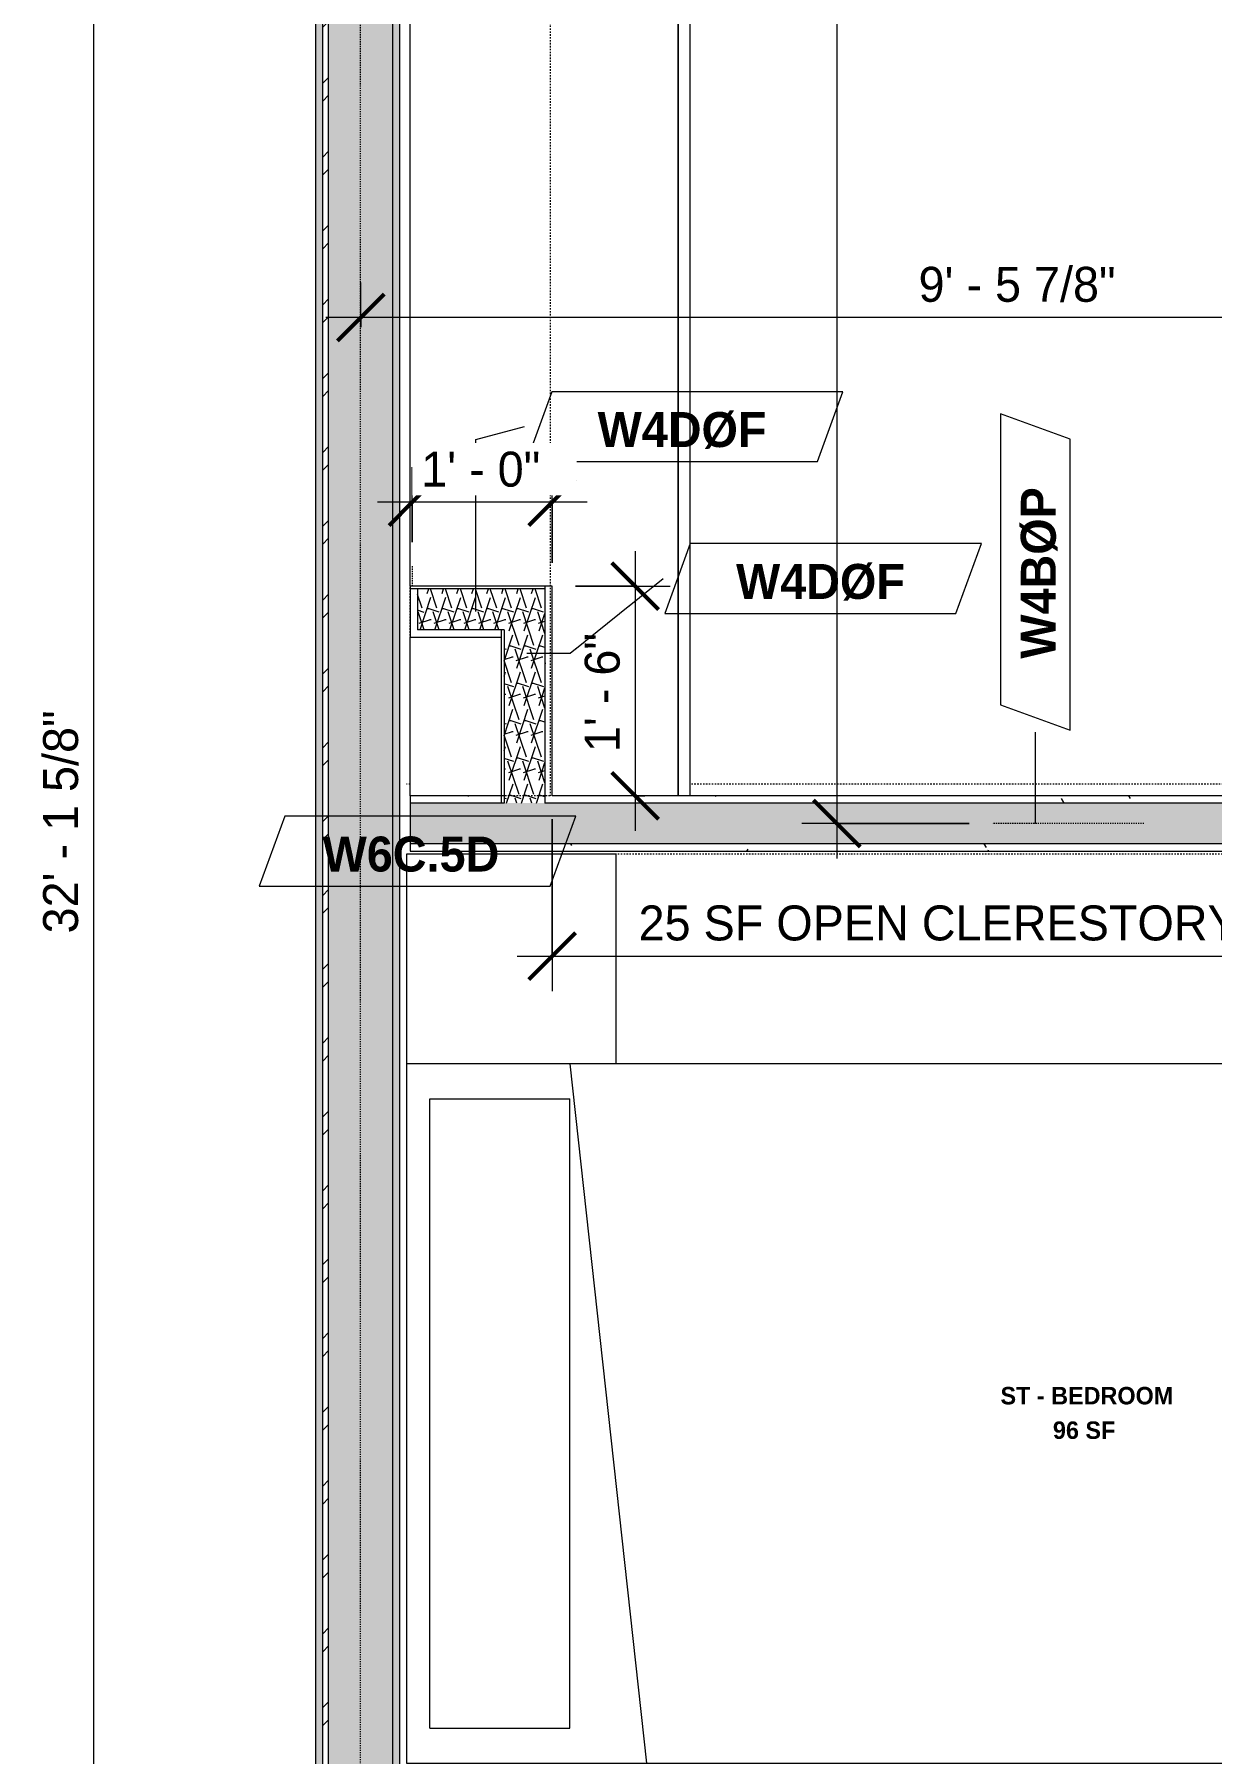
# Model space of a CAD drawing. Header units: inches. Extents: x -4058 to -1781, y 9814 to 12289.
# Drawn here: x -3433.9 to -3332.9, y 10569.7 to 10717.2 of the extents above; entities that cross this region are included whole.
import ezdxf

# ---------------------------------------------------------------- set-up
doc = ezdxf.new("R2010")
doc.units = ezdxf.units.IN
doc.header["$MEASUREMENT"] = 0
doc.linetypes.add('Dash', pattern=[0.25, 0.125, -0.125])
doc.linetypes.add('Dash 3_32_', pattern=[0.1875, 0.09375, -0.09375])
for name, color, linetype, lineweight in [('0-1', 7, 'Continuous', 5), ('A-ANNO-DIMS', 211, 'Continuous', 9), ('A-ANNO-DIMS-32', 211, 'Continuous', 9), ('A-AREA-IDEN', 2, 'Continuous', 9), ('A-DETL-1', 90, 'Dash 3_32_', 9), ('A-WALL-1', 7, 'Continuous', 9), ('A-WALL-2', 113, 'Continuous', 9), ('A-WALL-IDEN', 211, 'Continuous', 9), ('A-WALL-PATT-1', 9, 'Continuous', 9), ('I-FURN', 30, 'Continuous', 9), ('I-FURN-HDLN', 30, 'Dash', 9), ('I-WALL-2', 7, 'Continuous', 9), ('Q-CASE', 31, 'Continuous', 9), ('Q-CASE-HDLN', 31, 'Dash', 9)]:
    doc.layers.add(name, color=color, linetype=linetype, lineweight=lineweight)
doc.styles.add('Century Gothic', font='ufonts.com_century-gothic.ttf', dxfattribs={"height": 3})
doc.styles.add('Century Gothic_B', font='GOTHICB.TTF', dxfattribs={"height": 3})
doc.styles.add('Century Gothic_B_1', font='GOTHICB.TTF', dxfattribs={"height": 1.5})
doc.dimstyles.new('THE_DIMENSION_STRING_2', dxfattribs={"dimscale": 12, "dimtxt": 3.132505, "dimasz": 0.333333, "dimexe": 0.25, "dimexo": 0.166667, "dimgap": 0.041667, "dimtad": 1, "dimdec": 4, "dimrnd": 0.0625, "dimzin": 3, "dimdsep": 46, "dimlunit": 4, "dimtxsty": 'Century Gothic', "dimblk1": 'OBLIQUE', "dimblk2": 'OBLIQUE', "dimsah": 1, "dimcen": 0.09, "dimdle": 0.25, "dimazin": 0, "dimtfac": 1, "dimtdec": 4, "dimtix": 1, "dimtmove": 0, "dimatfit": 3, "dimfxl": 1, "dimtvp": 1, "dimtfill": 1, "dimfrac": 2, "dimtolj": 1, "dimtzin": 0, "dimarcsym": 2})
doc.dimstyles.new('THE_DIMENSION_STRING_3', dxfattribs={"dimscale": 12, "dimtxt": 3.132505, "dimasz": 0.333333, "dimexe": 0.25, "dimexo": 0.166667, "dimgap": 0.041667, "dimtad": 1, "dimdec": 4, "dimrnd": 0.0625, "dimzin": 3, "dimdsep": 46, "dimlunit": 4, "dimtxsty": 'Century Gothic', "dimblk1": 'OBLIQUE', "dimblk2": 'OBLIQUE', "dimsah": 1, "dimcen": 0.09, "dimdle": 0.25, "dimazin": 0, "dimtfac": 1, "dimtdec": 4, "dimtix": 1, "dimtmove": 0, "dimatfit": 3, "dimfxl": 1, "dimtvp": 1, "dimtfill": 1, "dimfrac": 2, "dimtolj": 1, "dimtzin": 0, "dimarcsym": 2})
doc.dimstyles.new('THE_DIMENSION_STRING_5', dxfattribs={"dimscale": 12, "dimtxt": 3.132505, "dimasz": 0.333333, "dimexe": 0.25, "dimexo": 0.166667, "dimgap": 0.041667, "dimtad": 1, "dimdec": 4, "dimrnd": 0.0625, "dimzin": 3, "dimdsep": 46, "dimlunit": 4, "dimtxsty": 'Century Gothic', "dimblk1": 'OBLIQUE', "dimblk2": 'OBLIQUE', "dimsah": 1, "dimcen": 0.09, "dimdle": 0.25, "dimazin": 0, "dimtfac": 1, "dimtdec": 4, "dimtix": 1, "dimtmove": 0, "dimatfit": 3, "dimfxl": 1, "dimtvp": 1, "dimtfill": 1, "dimfrac": 2, "dimtolj": 1, "dimtzin": 0, "dimarcsym": 2})
pattern_1 = [(0, (0, 0), (10.24, 2.56), [0.422, -7.258, 0.422, -7.258, -40.96]), (0, (0, 0), (10.24, 2.56), [-15.36, 0.422, -14.938, 0.422, -7.258, -17.92]), (0, (0, 0), (10.24, 2.56), [-38.4, 0.422, -4.698, 0.422, -12.378]), (120, (3.84, 1.28), (-7.33702503, 7.58810013), [0.422, -7.258, 0.422, -7.258, -40.96]), (120, (3.84, 1.28), (-7.33702503, 7.58810013), [-15.36, 0.422, -14.938, 0.422, -7.258, -17.92]), (120, (3.84, 1.28), (-7.33702503, 7.58810013), [-38.4, 0.422, -4.698, 0.422, -12.378]), (240, (5.12, 6.4), (-2.90297497, -10.14810013), [0.422, -7.258, 0.422, -7.258, -40.96]), (240, (5.12, 6.4), (-2.90297497, -10.14810013), [-15.36, 0.422, -14.938, 0.422, -7.258, -17.92]), (240, (5.12, 6.4), (-2.90297497, -10.14810013), [-38.4, 0.422, -4.698, 0.422, -12.378])]
pattern_2 = [(161.57, (0.16, 0.16), (-1.279773737, -0.000426766), [0, -9.107, 1.011, 0]), (18.43, (-0.16, 0.16), (-1.279773737, 0.000426766), [0, -9.107, 1.011, 0]), (108.43, (0.16, 0.16), (0.639452382, -3.199964008), [3.035, -7.083]), (71.57, (-0.16, 0.16), (0.639452382, 3.199964008), [3.035, -7.083])]

# ---------------------------------------------------------------- blocks, each defined once
blk = doc.blocks.new('CTR - 1st Phase - Common Walls_rvt-1-UNITS PLANS - 3RD FLOOR')
at = {"layer": 'A-WALL-PATT-1'}
h = blk.add_hatch(dxfattribs=at)
h.set_pattern_fill('FP_1', color=256, style=0, pattern_type=2)
h.set_pattern_definition(pattern_1)
h.paths.add_polyline_path([(-3409.17, 10450.91), (-3409.17, 10843.41), (-3409.8, 10843.41), (-3409.8, 10450.91)], flags=0)
h = blk.add_hatch(dxfattribs=at)
h.set_pattern_fill('FP_63', color=256, style=0, pattern_type=2)
h.set_pattern_definition([(45, (0, 0), (-3.1678384, 3.1678384), []), (45, (0, 4.8), (-3.1678384, 3.1678384), [])])
h.paths.add_polyline_path([(-3408.67, 10451.54), (-3408.67, 10843.41), (-3409.17, 10843.41), (-3409.17, 10451.54), (-3409.06, 10451.54)], flags=0)
h = blk.add_hatch(dxfattribs=at)
h.set_pattern_fill('FP_5', color=256, style=0, pattern_type=2)
h.set_pattern_definition(pattern_2)
h.paths.add_polyline_path([(-3408.67, 10452.04), (-3403.17, 10452.04), (-3403.17, 10843.41), (-3408.67, 10843.41), (-3408.67, 10454.23)], flags=0)
h = blk.add_hatch(dxfattribs=at)
h.set_pattern_fill('FP_1', color=256, style=0, pattern_type=2)
h.set_pattern_definition(pattern_1)
h.paths.add_polyline_path([(-3402.55, 10457.54), (-3402.55, 10843.41), (-3403.17, 10843.41), (-3403.17, 10457.54)], flags=0)
at = {"layer": 'A-WALL-1'}
for p, q in [((-3409.17, 10451.54), (-3409.17, 10843.41)), ((-3408.67, 10452.04), (-3408.67, 10843.41)), ((-3403.17, 10457.54), (-3403.17, 10843.41))]:
    blk.add_line(p, q, dxfattribs=at)
at = {"layer": 'I-WALL-2'}
for p, q in [((-3409.8, 10843.41), (-3409.8, 10450.91)), ((-3402.55, 10458.16), (-3402.55, 10843.41))]:
    blk.add_line(p, q, dxfattribs=at)
blk = doc.blocks.new('Bed-Standard - Queen 60_ x 79_-V86-UNITS PLANS - 3RD FLOOR')
at = {"layer": 'I-FURN'}
for p, q in [((40.69, 37.7), (-19.31, 37.7)), ((-19.31, 37.7), (-19.31, -41.3)), ((40.69, -41.3), (40.69, 37.7)), ((-16.31, 35.7), (-16.31, 23.7)), ((-16.31, 35.7), (37.69, 35.7)), ((37.69, 35.7), (37.69, 23.7)), ((40.69, 23.7), (-19.31, 17.13)), ((-16.31, 23.7), (37.69, 23.7)), ((-19.31, -41.3), (40.69, -41.3))]:
    blk.add_line(p, q, dxfattribs=at)
at = {"layer": 'I-FURN-HDLN'}
for p, q in [((-55.31, 37.7), (-55.31, 37.2)), ((58.69, -77.3), (58.69, 37.7)), ((64.69, 37.39), (64.69, 37.7)), ((64.69, -68.86), (64.69, 13.39)), ((-55.31, -17.36), (-55.31, -51.36)), ((64.69, -77.3), (64.69, -75.61)), ((-55.31, -77.3), (-7.94, -77.3)), ((-5.44, -77.3), (55.06, -77.3)), ((57.56, -77.3), (58.94, -77.3)), ((63.69, -77.3), (64.69, -77.3))]:
    blk.add_line(p, q, dxfattribs=at)
blk = doc.blocks.new('Table-Night Stand - 18_ x 18_ x 24_-1352623-UNITS PLANS - 3RD FLOOR')
at = {"layer": 'I-FURN'}
for p, q in [((18.15, 18), (0.15, 18)), ((18.15, 0), (18.15, 18)), ((0.15, 0), (18.15, 0))]:
    blk.add_line(p, q, dxfattribs=at)
blk = doc.blocks.new('OD_CW_Base Cabinet - OD_CW_Base Cabinet-V87-UNITS PLANS - 3RD FLOOR')
at = {"layer": 'Q-CASE'}
for p, q in [((0.74, 0), (191.34, 0)), ((0.74, 0), (191.34, 0)), ((191.34, -1), (0.74, -1)), ((0.74, -1), (191.34, -1)), ((173.34, -24), (0.74, -24)), ((173.34, -24), (0.74, -24)), ((191.34, -24), (177.71, -24)), ((191.34, -24), (177.71, -24))]:
    blk.add_line(p, q, dxfattribs=at)
blk = doc.blocks.new('OD_CW_Upper Cabinet - OD_CW_Upper Cabinet-3856839-UNITS PLANS - 3RD FLOOR')
at = {"layer": 'Q-CASE-HDLN'}
for p, q in [((0.74, -12), (191.34, -12)), ((191.34, -12), (191.34, -24)), ((191.34, -24), (0.74, -24))]:
    blk.add_line(p, q, dxfattribs=at)
blk = doc.blocks.new('Wall Tag - Arch Wall-3956453-UNITS PLANS - 3RD FLOOR')
at = {"layer": 'A-WALL-IDEN'}
for p, q in [((-0.3561, 0.0937), (-0.4244, -0.0937)), ((0.4244, 0.0937), (-0.3561, 0.0937)), ((0.3561, -0.0937), (0.4244, 0.0937)), ((-0.4244, -0.0937), (0.3561, -0.0937))]:
    blk.add_line(p, q, dxfattribs=at)
blk = doc.blocks.new('DIMBLOCK375-UNITS PLANS - 3RD FLOOR')
at = {"layer": 'A-ANNO-DIMS-32'}
for p, q in [((-3405.92, 10692.12), (-3405.92, 10695.95)), ((-3292.05, 10686.53), (-3292.05, 10695.95)), ((-3292.05, 10692.95), (-3408.92, 10692.95)), ((-3405.92, 10692.95), (-3405.92, 10692.12)), ((-3292.05, 10692.95), (-3292.05, 10686.53))]:
    blk.add_line(p, q, dxfattribs=at)
at = {"layer": 'A-ANNO-DIMS-32', "lineweight": 50}
for p, q in [((-3405.92, 10692.95), (-3403.92, 10694.95)), ((-3292.05, 10692.95), (-3290.05, 10694.95)), ((-3405.92, 10692.95), (-3407.92, 10690.95)), ((-3292.05, 10692.95), (-3294.05, 10690.95))]:
    blk.add_line(p, q, dxfattribs=at)
at = {"layer": 'A-ANNO-DIMS-32', "color": 0, "insert": (-3358.06, 10697.3), "char_height": 3, "width": 21.7784, "attachment_point": 1, "line_spacing_factor": 0.984502, "style": 'Century Gothic', "bg_fill": 3, "box_fill_scale": 1.25, "bg_fill_color": 256, "bg_fill_true_color": 13158600, "bg_fill_transparency": 0}
blk.add_mtext('9\' - 5 7/8"', dxfattribs=at)
blk = doc.blocks.new('_Oblique')
at = {"color": 0, "linetype": 'ByBlock', "lineweight": -2}
blk.add_line((-0.5, -0.5), (0.5, 0.5), dxfattribs=at)
blk = doc.blocks.new('DIMBLOCK797-UNITS PLANS - 3RD FLOOR')
at = {"layer": 'A-ANNO-DIMS-32'}
for p, q in [((-3365.06, 10846.13), (-3365.06, 10646.53)), ((-3365.9, 10843.13), (-3362.06, 10843.13)), ((-3365.06, 10843.13), (-3365.9, 10843.13)), ((-3353.72, 10649.53), (-3368.06, 10649.53)), ((-3365.06, 10649.53), (-3353.72, 10649.53))]:
    blk.add_line(p, q, dxfattribs=at)
at = {"layer": 'A-ANNO-DIMS-32', "lineweight": 50}
for p, q in [((-3365.06, 10843.13), (-3367.06, 10845.13)), ((-3365.06, 10843.13), (-3363.06, 10841.13)), ((-3365.06, 10649.53), (-3367.06, 10651.53)), ((-3365.06, 10649.53), (-3363.06, 10647.53))]:
    blk.add_line(p, q, dxfattribs=at)
at = {"layer": 'A-ANNO-DIMS-32', "color": 0, "insert": (-3369.41, 10736.09), "char_height": 3, "width": 24.5827, "attachment_point": 1, "rotation": 90, "line_spacing_factor": 0.984502, "style": 'Century Gothic', "bg_fill": 3, "box_fill_scale": 1.25, "bg_fill_color": 256, "bg_fill_true_color": 13158600, "bg_fill_transparency": 0}
blk.add_mtext('16\' - 1 5/8"', dxfattribs=at)
blk = doc.blocks.new('DIMBLOCK1072-UNITS PLANS - 3RD FLOOR')
at = {"layer": 'A-ANNO-DIMS-32', "lineweight": 50}
for p, q in [((-3428.82, 10843.14), (-3430.82, 10845.14)), ((-3428.82, 10843.14), (-3426.82, 10841.14)), ((-3428.82, 10457.54), (-3430.82, 10459.54)), ((-3428.82, 10457.54), (-3426.82, 10455.54))]:
    blk.add_line(p, q, dxfattribs=at)
at = {"layer": 'A-ANNO-DIMS-32'}
for p, q in [((-3408.99, 10843.14), (-3431.82, 10843.14)), ((-3428.82, 10457.54), (-3428.82, 10843.14)), ((-3428.82, 10843.14), (-3408.99, 10843.14)), ((-3408.17, 10457.54), (-3431.82, 10457.54)), ((-3428.82, 10457.54), (-3408.17, 10457.54))]:
    blk.add_line(p, q, dxfattribs=at)
at = {"layer": 'A-ANNO-DIMS-32', "color": 0, "insert": (-3433.17, 10640.1), "char_height": 3, "width": 24.5827, "attachment_point": 1, "rotation": 90, "line_spacing_factor": 0.984502, "style": 'Century Gothic', "bg_fill": 3, "box_fill_scale": 1.25, "bg_fill_color": 256, "bg_fill_true_color": 13158600, "bg_fill_transparency": 0}
blk.add_mtext('32\' - 1 5/8"', dxfattribs=at)
blk = doc.blocks.new('DIMBLOCK1287-UNITS PLANS - 3RD FLOOR')
at = {"layer": 'A-ANNO-DIMS-32', "lineweight": 50}
for p, q in [((-3382.36, 10669.91), (-3384.36, 10671.91)), ((-3382.36, 10669.91), (-3380.36, 10667.91)), ((-3382.36, 10651.91), (-3384.36, 10653.91)), ((-3382.36, 10651.91), (-3380.36, 10649.91))]:
    blk.add_line(p, q, dxfattribs=at)
at = {"layer": 'A-ANNO-DIMS-32'}
for p, q in [((-3382.36, 10672.91), (-3382.36, 10648.91)), ((-3387.49, 10669.91), (-3379.36, 10669.91)), ((-3382.36, 10669.91), (-3387.49, 10669.91)), ((-3381.53, 10651.91), (-3385.36, 10651.91)), ((-3382.36, 10651.91), (-3381.53, 10651.91))]:
    blk.add_line(p, q, dxfattribs=at)
at = {"layer": 'A-ANNO-DIMS-32', "color": 0, "insert": (-3386.7, 10655.66), "char_height": 3, "width": 12.5897, "attachment_point": 1, "rotation": 90, "line_spacing_factor": 0.984502, "style": 'Century Gothic', "bg_fill": 3, "box_fill_scale": 1.25, "bg_fill_color": 256, "bg_fill_true_color": 13158600, "bg_fill_transparency": 0}
blk.add_mtext('1\' - 6"', dxfattribs=at)
blk = doc.blocks.new('DIMBLOCK1299-UNITS PLANS - 3RD FLOOR')
at = {"layer": 'A-ANNO-DIMS-32'}
for p, q in [((-3401.49, 10673.66), (-3401.49, 10680.1)), ((-3389.49, 10671.91), (-3389.49, 10680.1)), ((-3386.49, 10677.1), (-3404.49, 10677.1)), ((-3401.49, 10677.1), (-3401.49, 10673.66)), ((-3389.49, 10677.1), (-3389.49, 10671.91))]:
    blk.add_line(p, q, dxfattribs=at)
at = {"layer": 'A-ANNO-DIMS-32', "lineweight": 50}
for p, q in [((-3401.49, 10677.1), (-3399.49, 10679.1)), ((-3389.49, 10677.1), (-3387.49, 10679.1)), ((-3401.49, 10677.1), (-3403.49, 10675.1)), ((-3389.49, 10677.1), (-3391.49, 10675.1))]:
    blk.add_line(p, q, dxfattribs=at)
at = {"layer": 'A-ANNO-DIMS-32', "color": 0, "insert": (-3400.73, 10681.44), "char_height": 3, "width": 12.5897, "attachment_point": 1, "line_spacing_factor": 0.984502, "style": 'Century Gothic', "bg_fill": 3, "box_fill_scale": 1.25, "bg_fill_color": 256, "bg_fill_true_color": 13158600, "bg_fill_transparency": 0}
blk.add_mtext('1\' - 0"', dxfattribs=at)
blk = doc.blocks.new('DIMBLOCK1311-UNITS PLANS - 3RD FLOOR')
at = {"layer": 'A-ANNO-DIMS-32'}
for p, q in [((-3389.49, 10649.91), (-3389.49, 10635.16)), ((-3389.49, 10638.16), (-3389.49, 10649.91)), ((-3295.42, 10649.91), (-3295.42, 10635.16)), ((-3295.42, 10638.16), (-3295.42, 10649.91)), ((-3392.49, 10638.16), (-3292.42, 10638.16))]:
    blk.add_line(p, q, dxfattribs=at)
at = {"layer": 'A-ANNO-DIMS-32', "lineweight": 50}
for p, q in [((-3389.49, 10638.16), (-3387.49, 10640.16)), ((-3295.42, 10638.16), (-3293.42, 10640.16)), ((-3389.49, 10638.16), (-3391.49, 10636.16)), ((-3295.42, 10638.16), (-3297.42, 10636.16))]:
    blk.add_line(p, q, dxfattribs=at)
at = {"layer": 'A-ANNO-DIMS-32', "color": 0, "insert": (-3382.08, 10642.5), "char_height": 3, "width": 95.1088, "attachment_point": 1, "line_spacing_factor": 0.984502, "style": 'Century Gothic', "bg_fill": 3, "box_fill_scale": 1.25, "bg_fill_color": 256, "bg_fill_true_color": 13158600, "bg_fill_transparency": 0}
blk.add_mtext('25 SF OPEN CLERESTORY AT ALL FLOORS', dxfattribs=at)

msp = doc.modelspace()

# ---------------------------------------------------------------- hatches: boundary and pattern name
at = {"layer": 'A-WALL-PATT-1'}
h = msp.add_hatch(dxfattribs=at)
h.set_pattern_fill('FP_5', color=256, style=0, pattern_type=2)
h.set_pattern_definition(pattern_2)
h.paths.add_polyline_path([(-3393.61124, 10666.15981), (-3393.61124, 10669.65981), (-3401.04874, 10669.65981), (-3401.04874, 10666.15981), (-3393.86124, 10666.15981)], flags=0)
h = msp.add_hatch(dxfattribs=at)
h.set_pattern_fill('FP_5', color=256, style=0, pattern_type=2)
h.set_pattern_definition(pattern_2)
h.paths.add_polyline_path([(-3393.61124, 10651.28481), (-3390.11124, 10651.28481), (-3390.11124, 10669.65981), (-3393.61124, 10669.65981), (-3393.61124, 10651.90981)], flags=0)
h = msp.add_hatch(dxfattribs=at)
h.set_pattern_fill('FP_1', color=256, style=0, pattern_type=2)
h.set_pattern_definition(pattern_1)
h.paths.add_polyline_path([(-3389.48624, 10651.90981), (-3389.48624, 10669.90981), (-3390.11124, 10669.90981), (-3390.11124, 10651.90981)], flags=0)
h = msp.add_hatch(dxfattribs=at)
h.set_pattern_fill('FP_1', color=256, style=0, pattern_type=2)
h.set_pattern_definition(pattern_1)
h.paths.add_polyline_path([(-3401.67374, 10651.28481), (-3393.86124, 10651.28481), (-3393.86124, 10651.90981), (-3401.67374, 10651.90981)], flags=0)
h.paths.add_polyline_path([(-3390.11124, 10651.28481), (-3294.79874, 10651.28481), (-3294.79874, 10651.90981), (-3390.11124, 10651.90981)], flags=0)
h = msp.add_hatch(dxfattribs=at)
h.set_pattern_fill('FP_5', color=256, style=0, pattern_type=2)
h.set_pattern_definition(pattern_2)
h.paths.add_polyline_path([(-3401.67374, 10647.78481), (-3289.29874, 10647.78481), (-3289.29874, 10651.28481), (-3401.67374, 10651.28481)], flags=0)
h = msp.add_hatch(dxfattribs=at)
h.set_pattern_fill('FP_1', color=256, style=0, pattern_type=2)
h.set_pattern_definition(pattern_1)
h.paths.add_polyline_path([(-3401.67374, 10647.15981), (-3288.67374, 10647.15981), (-3288.67374, 10647.78481), (-3401.67374, 10647.78481)], flags=0)

# ---------------------------------------------------------------- linework, layer by layer
at = {"layer": 'A-DETL-1'}
for p, q in [((-3405.92374, 10458.15981), (-3405.92374, 10812.15981)), ((-3401.48624, 10669.90981), (-3401.48624, 10671.65981)), ((-3338.72374, 10649.53481), (-3351.72374, 10649.53481))]:
    msp.add_line(p, q, dxfattribs=at)
at = {"layer": 'A-WALL-2'}
for p, q in [((-3389.48624, 10669.90981), (-3401.67374, 10669.90981)), ((-3401.67374, 10669.90981), (-3401.67374, 10665.53481)), ((-3390.11124, 10669.65981), (-3401.67374, 10669.65981)), ((-3401.04874, 10669.65981), (-3401.04874, 10666.15981)), ((-3390.11124, 10669.90981), (-3390.11124, 10651.28481)), ((-3389.48624, 10651.90981), (-3389.48624, 10669.90981)), ((-3393.61124, 10666.15981), (-3401.04874, 10666.15981)), ((-3393.86124, 10666.15981), (-3393.86124, 10651.28481)), ((-3393.61124, 10666.15981), (-3393.61124, 10651.28481)), ((-3401.67374, 10665.53481), (-3393.86124, 10665.53481)), ((-3393.86124, 10651.90981), (-3401.67374, 10651.90981)), ((-3401.67374, 10651.90981), (-3401.67374, 10647.15981)), ((-3393.61124, 10651.28481), (-3401.67374, 10651.28481)), ((-3294.79874, 10651.28481), (-3390.11124, 10651.28481)), ((-3295.42374, 10651.90981), (-3389.48624, 10651.90981)), ((-3285.67374, 10647.78481), (-3401.67374, 10647.78481)), ((-3401.67374, 10647.15981), (-3286.29874, 10647.15981))]:
    msp.add_line(p, q, dxfattribs=at)
at = {"layer": 'A-WALL-IDEN'}
for p, q in [((-3396.0519, 10682.48394), (-3391.85558, 10683.58927)), ((-3396.0519, 10667.72231), (-3396.0519, 10682.48394)), ((-3348.03517, 10649.53481), (-3348.03517, 10657.37796))]:
    msp.add_line(p, q, dxfattribs=at)

# ---------------------------------------------------------------- block references
at = {"layer": '0-1'}
msp.add_blockref('CTR - 1st Phase - Common Walls_rvt-1-UNITS PLANS - 3RD FLOOR', (0, 0), dxfattribs=at)
at = {"layer": 'A-WALL-IDEN', "xscale": 31.99999999999999, "yscale": 31.99999999999999, "zscale": 31.99999999999999, "rotation": 89.99999999999991}
msp.add_blockref('Wall Tag - Arch Wall-3956453-UNITS PLANS - 3RD FLOOR', (-3348.03517, 10671.10967), dxfattribs=at)
at = {"layer": 'A-WALL-IDEN', "xscale": 31.99999999999999, "yscale": 31.99999999999999, "zscale": 31.99999999999999}
msp.add_blockref('Wall Tag - Arch Wall-3956453-UNITS PLANS - 3RD FLOOR', (-3401.04671, 10647.1644), dxfattribs=at)
at = {"layer": 'I-FURN', "rotation": 90.00000000002782}
for name, p in [('Bed-Standard - Queen 60_ x 79_-V86-UNITS PLANS - 3RD FLOOR', (-3364.28274, 10588.22128)), ('Table-Night Stand - 18_ x 18_ x 24_-1352623-UNITS PLANS - 3RD FLOOR', (-3383.98765, 10628.76281))]:
    msp.add_blockref(name, p, dxfattribs=at)
at = {"layer": 'Q-CASE'}
for name, rotation in [('OD_CW_Base Cabinet - OD_CW_Base Cabinet-V87-UNITS PLANS - 3RD FLOOR', 270.0000000000039), ('OD_CW_Upper Cabinet - OD_CW_Upper Cabinet-3856839-UNITS PLANS - 3RD FLOOR', 269.9999999999833)]:
    msp.add_blockref(name, (-3377.67374, 10843.24751), dxfattribs=dict(at, rotation=rotation))

# ---------------------------------------------------------------- texts
at = {"layer": 'A-AREA-IDEN', "char_height": 1.5, "attachment_point": 1, "style": 'Century Gothic_B_1'}
for s, insert, width in [('ST - BEDROOM', (-3351.02571, 10601.18774), 16.665), ('96 SF', (-3346.52807, 10598.22604), 5.757)]:
    msp.add_mtext(s, dxfattribs=dict(at, insert=insert, width=width))
at = {"layer": 'A-WALL-IDEN', "insert": (-3349.2827, 10663.67957), "char_height": 3, "width": 17.877, "attachment_point": 1, "rotation": 90, "style": 'Century Gothic_B'}
msp.add_mtext('W4BØP', dxfattribs=at)
at = {"layer": 'A-WALL-IDEN', "insert": (-3409.18232, 10648.41193), "char_height": 3, "width": 19.594, "attachment_point": 1, "style": 'Century Gothic_B'}
msp.add_mtext('W6C.5D', dxfattribs=at)

# ---------------------------------------------------------------- next in the draw order: dimensions: what is measured, and where the dimension line sits
at = {"layer": 'A-ANNO-DIMS'}
for base, p1, p2, angle, dimstyle, override, picture, middle in [((-3405.92374, 10692.95171), (-3292.04874, 10684.53481), (-3405.92374, 10690.12328), 0, 'THE_DIMENSION_STRING_2', {"dimpost": '<>', "dimfxl": 114.012046}, 'DIMBLOCK375-UNITS PLANS - 3RD FLOOR', (-3348.98624, 10695.19338)), ((-3382.356, 10651.90981), (-3389.48624, 10669.90981), (-3379.52757, 10651.90981), 90, 'THE_DIMENSION_STRING_5', {"dimpost": '<>', "dimfxl": 20.571219}, 'DIMBLOCK1287-UNITS PLANS - 3RD FLOOR', (-3384.43146, 10660.90981))]:
    dim = msp.add_linear_dim(base=base, p1=p1, p2=p2, angle=angle, dimstyle=dimstyle, override=override, dxfattribs=at)
    dim.commit()
    dim.dimension.update_dxf_attribs({"geometry": picture, "text_midpoint": middle})

# ---------------------------------------------------------------- next in the draw order: linework, layer by layer
at = {"layer": 'A-WALL-IDEN'}
for p, q in [((-3387.95959, 10664.15334), (-3379.97687, 10670.55621)), ((-3391.67374, 10664.15334), (-3387.95959, 10664.15334))]:
    msp.add_line(p, q, dxfattribs=at)

# ---------------------------------------------------------------- next in the draw order: texts
at = {"layer": 'A-WALL-IDEN', "insert": (-3385.59176, 10684.8368), "char_height": 3, "width": 17.978, "attachment_point": 1, "style": 'Century Gothic_B'}
msp.add_mtext('W4DØF', dxfattribs=at)

# ---------------------------------------------------------------- next in the draw order: dimensions: what is measured, and where the dimension line sits
at = {"layer": 'A-ANNO-DIMS'}
for base, p1, p2, dimstyle, override, picture, middle in [((-3365.06271, 10649.53481), (-3363.89849, 10843.13481), (-3351.72374, 10649.53481), 'THE_DIMENSION_STRING_3', {"dimpost": '<>', "dimfxl": 193.982434}, 'DIMBLOCK797-UNITS PLANS - 3RD FLOOR', (-3367.30438, 10746.33481)), ((-3428.82122, 10843.1394), (-3406.17374, 10457.5394), (-3406.98624, 10843.1394), 'THE_DIMENSION_STRING_5', {"dimpost": '<>', "dimfxl": 385.600856}, 'DIMBLOCK1072-UNITS PLANS - 3RD FLOOR', (-3431.06289, 10650.3394))]:
    dim = msp.add_linear_dim(base=base, p1=p1, p2=p2, angle=90, dimstyle=dimstyle, override=override, dxfattribs=at)
    dim.commit()
    dim.dimension.update_dxf_attribs({"geometry": picture, "text_midpoint": middle})

# ---------------------------------------------------------------- next in the draw order: block references
at = {"layer": 'A-WALL-IDEN', "xscale": 31.99999999999999, "yscale": 31.99999999999999, "zscale": 31.99999999999999}
for p in [(-3378.12387, 10683.58927), (-3366.24516, 10670.55621)]:
    msp.add_blockref('Wall Tag - Arch Wall-3956453-UNITS PLANS - 3RD FLOOR', p, dxfattribs=at)

# ---------------------------------------------------------------- next in the draw order: texts
at = {"layer": 'A-WALL-IDEN', "insert": (-3373.71305, 10671.80374), "char_height": 3, "width": 17.978, "attachment_point": 1, "style": 'Century Gothic_B'}
msp.add_mtext('W4DØF', dxfattribs=at)

# ---------------------------------------------------------------- next in the draw order: dimensions: what is measured, and where the dimension line sits
at = {"layer": 'A-ANNO-DIMS'}
dim = msp.add_linear_dim(base=(-3295.42374, 10638.15591), p1=(-3389.48624, 10651.90981), p2=(-3295.42374, 10651.90981), text='25 SF OPEN CLERESTORY AT ALL FLOORS', dimstyle='THE_DIMENSION_STRING_5', override={"dimpost": '<>', "dimfxl": 94.0625}, dxfattribs=at)
dim.commit()
dim.dimension.update_dxf_attribs({"geometry": 'DIMBLOCK1311-UNITS PLANS - 3RD FLOOR', "text_midpoint": (-3342.45499, 10640.23137)})

# ---------------------------------------------------------------- next in the draw order: dimensions: what is measured, and where the dimension line sits
dim = msp.add_linear_dim(base=(-3401.48624, 10677.09552), p1=(-3389.48624, 10669.90981), p2=(-3401.48624, 10671.65981), dimstyle='THE_DIMENSION_STRING_5', override={"dimpost": '<>', "dimfxl": 12.126933}, dxfattribs=at)
dim.commit()
dim.dimension.update_dxf_attribs({"geometry": 'DIMBLOCK1299-UNITS PLANS - 3RD FLOOR', "text_midpoint": (-3395.48624, 10679.17098)})

doc.saveas('drawing.dxf')
